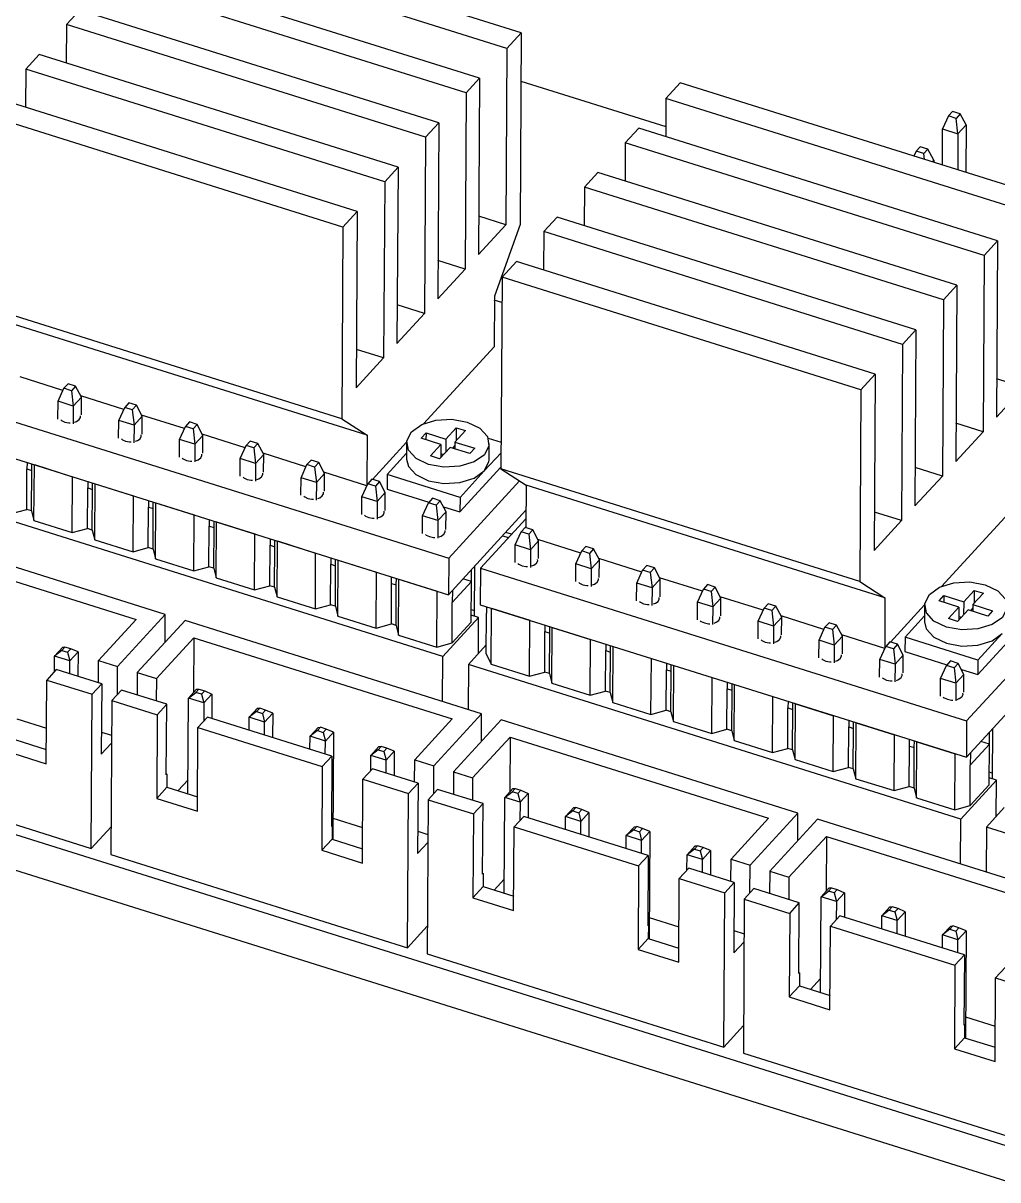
# Model space of a CAD drawing. Header units: millimetres. Extents: x -11 to 294, y 0 to 216.
# Drawn here: x 124.12 to 136.11, y 150.3 to 164.53 of the extents above; entities that cross this region are included whole.
import ezdxf

# ---------------------------------------------------------------- set-up
doc = ezdxf.new("R2010")
doc.units = ezdxf.units.MM

msp = doc.modelspace()

# ---------------------------------------------------------------- linework, layer by layer
at = {"color": 7, "linetype": 'Continuous', "lineweight": 25}
for p, q in [((130.245, 164.406), (125.831, 165.792)), ((130.068, 164.214), (125.654, 165.6)), ((129.732, 163.847), (125.318, 165.233)), ((129.567, 163.667), (125.153, 165.053)), ((124.652, 164.507), (124.817, 164.686)), ((129.231, 163.3), (124.817, 164.686)), ((124.652, 164.507), (124.649, 164.035)), ((129.066, 163.121), (124.652, 164.507)), ((130.068, 164.214), (130.245, 164.406)), ((130.245, 164.406), (130.23, 162.049)), ((130.068, 164.214), (130.055, 162.046)), ((124.151, 163.96), (124.316, 164.14)), ((128.73, 162.754), (124.316, 164.14)), ((124.151, 163.96), (124.148, 163.488)), ((128.565, 162.574), (124.151, 163.96)), ((129.567, 163.667), (129.732, 163.847)), ((129.732, 163.847), (129.718, 161.679)), ((130.241, 163.813), (132.023, 163.253)), ((132.025, 163.599), (132.201, 163.791)), ((136.615, 162.405), (132.201, 163.791)), ((129.567, 163.667), (129.554, 161.5)), ((128.228, 162.207), (123.815, 163.593)), ((132.025, 163.599), (132.022, 163.127)), ((136.439, 162.213), (132.025, 163.599)), ((128.052, 162.015), (123.638, 163.401)), ((135.501, 163.383), (135.428, 163.223)), ((135.551, 163.438), (135.501, 163.383)), ((135.595, 163.354), (135.501, 163.383)), ((135.645, 163.408), (135.551, 163.438)), ((135.645, 163.408), (135.595, 163.354)), ((135.616, 163.164), (135.595, 163.354)), ((135.716, 163.273), (135.645, 163.408)), ((129.066, 163.121), (129.231, 163.3)), ((129.231, 163.3), (129.217, 161.133)), ((131.524, 163.053), (131.689, 163.232)), ((136.102, 161.846), (131.689, 163.232)), ((135.425, 162.779), (135.428, 163.223)), ((135.428, 163.223), (135.616, 163.164)), ((135.616, 163.164), (135.716, 163.273)), ((135.716, 163.273), (135.713, 162.689)), ((129.066, 163.121), (129.053, 160.953)), ((135.616, 163.164), (135.613, 162.72)), ((131.524, 163.053), (131.521, 162.581)), ((135.938, 161.667), (131.524, 163.053)), ((135.103, 162.949), (135.075, 162.889)), ((135.153, 163.004), (135.103, 162.949)), ((135.197, 162.92), (135.103, 162.949)), ((135.247, 162.975), (135.153, 163.004)), ((135.247, 162.975), (135.197, 162.92)), ((135.205, 162.848), (135.197, 162.92)), ((135.319, 162.839), (135.247, 162.975)), ((135.3, 162.818), (135.319, 162.839)), ((135.319, 162.839), (135.318, 162.813)), ((128.565, 162.574), (128.73, 162.754)), ((128.73, 162.754), (128.716, 160.586)), ((131.023, 162.506), (131.187, 162.686)), ((135.601, 161.3), (131.187, 162.686)), ((128.565, 162.574), (128.552, 160.407)), ((131.023, 162.506), (131.02, 162.034)), ((135.437, 161.12), (131.023, 162.506)), ((128.052, 162.015), (128.228, 162.207)), ((128.228, 162.207), (128.215, 160.04)), ((130.055, 162.046), (129.721, 162.151)), ((130.522, 161.96), (130.686, 162.139)), ((135.1, 160.753), (130.686, 162.139)), ((128.052, 162.015), (128.038, 159.658)), ((129.718, 161.679), (130.055, 162.046)), ((130.23, 162.049), (129.914, 161.165)), ((130.522, 161.96), (130.519, 161.488)), ((134.936, 160.574), (130.522, 161.96)), ((135.938, 161.667), (136.102, 161.846)), ((136.102, 161.846), (136.089, 159.678)), ((135.938, 161.667), (135.925, 159.499)), ((129.217, 161.133), (129.554, 161.5)), ((129.554, 161.5), (129.22, 161.605)), ((130.009, 161.4), (130.185, 161.593)), ((134.599, 160.207), (130.185, 161.593)), ((130.009, 161.4), (129.995, 159.043)), ((134.423, 160.014), (130.009, 161.4)), ((135.437, 161.12), (135.601, 161.3)), ((135.601, 161.3), (135.588, 159.132)), ((129.914, 161.165), (129.91, 160.542)), ((130.007, 161.088), (129.913, 161.117)), ((135.437, 161.12), (135.424, 158.953)), ((128.038, 159.658), (123.624, 161.044)), ((129.053, 160.953), (128.716, 160.586)), ((129.053, 160.953), (128.719, 161.058)), ((128.348, 159.457), (123.934, 160.844)), ((134.936, 160.574), (135.1, 160.753)), ((135.1, 160.753), (135.087, 158.586)), ((128.552, 160.407), (128.218, 160.512)), ((129.044, 159.598), (129.91, 160.542)), ((134.936, 160.574), (134.923, 158.406)), ((128.552, 160.407), (128.215, 160.04)), ((124.608, 160.008), (124.08, 160.173)), ((124.67, 160.088), (124.62, 160.034)), ((124.764, 160.059), (124.67, 160.088)), ((134.423, 160.014), (134.599, 160.207)), ((134.599, 160.207), (134.586, 158.039)), ((136.426, 160.046), (136.092, 160.15)), ((124.547, 159.873), (124.62, 160.034)), ((124.714, 160.004), (124.62, 160.034)), ((124.764, 160.059), (124.714, 160.004)), ((124.714, 160.004), (124.735, 159.814)), ((124.835, 159.923), (124.764, 160.059)), ((125.355, 159.773), (124.827, 159.939)), ((134.423, 160.014), (134.409, 157.657)), ((136.089, 159.678), (136.426, 160.046)), ((123.373, 159.819), (129.352, 157.942)), ((124.545, 159.655), (124.547, 159.873)), ((124.735, 159.814), (124.547, 159.873)), ((124.735, 159.814), (124.734, 159.596)), ((124.835, 159.923), (124.735, 159.814)), ((124.834, 159.706), (124.835, 159.923)), ((125.294, 159.638), (125.367, 159.799)), ((125.417, 159.853), (125.367, 159.799)), ((125.461, 159.769), (125.367, 159.799)), ((125.511, 159.824), (125.417, 159.853)), ((125.511, 159.824), (125.461, 159.769)), ((125.583, 159.689), (125.511, 159.824)), ((125.461, 159.769), (125.482, 159.579)), ((125.583, 159.689), (125.482, 159.579)), ((126.103, 159.538), (125.574, 159.704)), ((125.581, 159.471), (125.583, 159.689)), ((128.038, 159.658), (128.348, 159.457)), ((125.293, 159.421), (125.294, 159.638)), ((125.482, 159.579), (125.294, 159.638)), ((125.482, 159.579), (125.481, 159.362)), ((126.041, 159.404), (126.114, 159.564)), ((126.165, 159.619), (126.114, 159.564)), ((126.209, 159.535), (126.114, 159.564)), ((126.259, 159.589), (126.165, 159.619)), ((126.259, 159.589), (126.209, 159.535)), ((126.209, 159.535), (126.23, 159.345)), ((126.33, 159.454), (126.259, 159.589)), ((129.316, 159.407), (129.446, 159.548)), ((129.558, 159.513), (129.429, 159.372)), ((129.446, 159.548), (129.445, 159.39)), ((129.446, 159.548), (129.558, 159.513)), ((135.925, 159.499), (135.591, 159.604)), ((123.37, 159.372), (129.349, 157.494)), ((126.04, 159.186), (126.041, 159.404)), ((126.23, 159.345), (126.041, 159.404)), ((126.33, 159.454), (126.23, 159.345)), ((126.85, 159.303), (126.322, 159.469)), ((126.329, 159.236), (126.33, 159.454)), ((126.912, 159.384), (126.862, 159.329)), ((127.006, 159.354), (126.912, 159.384)), ((128.348, 159.457), (128.344, 158.834)), ((128.415, 158.912), (128.835, 159.37)), ((128.835, 159.36), (128.834, 159.161)), ((129.014, 159.419), (129.074, 159.484)), ((129.257, 159.342), (129.014, 159.419)), ((129.074, 159.484), (129.073, 159.4)), ((129.074, 159.484), (129.316, 159.407)), ((129.316, 159.407), (129.316, 159.249)), ((129.429, 159.372), (129.428, 159.288)), ((129.429, 159.372), (129.672, 159.296)), ((129.838, 159.421), (129.997, 159.371)), ((135.588, 159.132), (135.925, 159.499)), ((108.921, 159.285), (141.193, 149.151)), ((126.23, 159.345), (126.228, 159.127)), ((126.789, 159.169), (126.862, 159.329)), ((126.956, 159.3), (126.862, 159.329)), ((127.006, 159.354), (126.956, 159.3)), ((126.956, 159.3), (126.977, 159.11)), ((127.077, 159.219), (126.977, 159.11)), ((127.077, 159.219), (127.006, 159.354)), ((127.597, 159.069), (127.069, 159.235)), ((127.076, 159.002), (127.077, 159.219)), ((128.595, 158.973), (128.834, 159.234)), ((129.128, 159.201), (129.257, 159.342)), ((129.369, 159.307), (129.24, 159.166)), ((129.257, 159.342), (129.256, 159.184)), ((129.286, 159.217), (129.256, 159.226)), ((129.612, 159.231), (129.369, 159.307)), ((129.428, 159.331), (129.398, 159.298)), ((129.672, 159.296), (129.612, 159.231)), ((129.996, 159.241), (129.79, 159.017)), ((129.849, 159.155), (129.851, 159.354)), ((124.166, 159.122), (124.165, 159.042)), ((124.224, 159.024), (124.224, 159.104)), ((124.251, 158.406), (124.256, 159.094)), ((124.256, 159.094), (124.726, 158.946)), ((126.788, 158.951), (126.789, 159.169)), ((126.977, 159.11), (126.789, 159.169)), ((126.977, 159.11), (126.976, 158.892)), ((127.536, 158.934), (127.609, 159.095)), ((127.659, 159.149), (127.609, 159.095)), ((127.703, 159.065), (127.609, 159.095)), ((127.754, 159.12), (127.659, 159.149)), ((127.754, 159.12), (127.703, 159.065)), ((127.825, 158.984), (127.754, 159.12)), ((129.24, 159.166), (129.128, 159.201)), ((124.162, 158.544), (124.165, 159.042)), ((124.165, 159.042), (124.224, 159.024)), ((124.221, 158.525), (124.224, 159.024)), ((124.722, 158.258), (124.726, 158.946)), ((127.535, 158.717), (127.536, 158.934)), ((127.725, 158.875), (127.536, 158.934)), ((127.703, 159.065), (127.725, 158.875)), ((127.825, 158.984), (127.725, 158.875)), ((128.344, 158.834), (127.817, 159)), ((127.823, 158.767), (127.825, 158.984)), ((128.595, 158.973), (128.594, 158.794)), ((129.492, 158.691), (128.595, 158.973)), ((129.491, 158.513), (129.995, 159.063)), ((129.79, 159.017), (129.492, 158.691)), ((134.409, 157.657), (129.995, 159.043)), ((129.995, 159.043), (130.305, 158.843)), ((135.424, 158.953), (135.087, 158.586)), ((135.424, 158.953), (135.09, 159.058)), ((108.919, 158.851), (141.19, 148.717)), ((124.909, 158.309), (124.912, 158.807)), ((124.913, 158.887), (124.912, 158.807)), ((124.912, 158.807), (124.971, 158.789)), ((124.971, 158.789), (124.972, 158.869)), ((124.999, 158.171), (125.003, 158.859)), ((125.003, 158.859), (125.474, 158.711)), ((127.725, 158.875), (127.723, 158.658)), ((128.284, 158.7), (128.357, 158.86)), ((128.344, 158.834), (128.346, 158.837)), ((128.407, 158.915), (128.357, 158.86)), ((128.451, 158.83), (128.357, 158.86)), ((128.501, 158.885), (128.407, 158.915)), ((128.501, 158.885), (128.451, 158.83)), ((128.451, 158.83), (128.472, 158.64)), ((128.572, 158.75), (128.501, 158.885)), ((128.594, 158.794), (129.11, 158.632)), ((129.352, 157.942), (130.225, 158.894)), ((130.305, 158.843), (130.301, 158.32)), ((134.718, 157.457), (130.305, 158.843)), ((124.968, 158.29), (124.971, 158.789)), ((125.47, 158.023), (125.474, 158.711)), ((125.66, 158.653), (125.66, 158.573)), ((128.282, 158.482), (128.284, 158.7)), ((128.472, 158.64), (128.284, 158.7)), ((128.572, 158.75), (128.472, 158.64)), ((128.571, 158.532), (128.572, 158.75)), ((129.154, 158.68), (129.104, 158.625)), ((129.248, 158.65), (129.154, 158.68)), ((129.248, 158.65), (129.198, 158.596)), ((129.32, 158.515), (129.248, 158.65)), ((129.492, 158.691), (129.491, 158.513)), ((129.281, 156.736), (123.225, 158.638)), ((123.975, 158.492), (124.162, 158.544)), ((124.221, 158.525), (124.162, 158.544)), ((124.221, 158.525), (124.251, 158.406)), ((125.657, 158.074), (125.66, 158.573)), ((125.66, 158.573), (125.719, 158.554)), ((125.716, 158.056), (125.719, 158.554)), ((125.719, 158.554), (125.719, 158.634)), ((125.746, 157.936), (125.75, 158.624)), ((125.75, 158.624), (126.221, 158.476)), ((128.472, 158.64), (128.471, 158.423)), ((129.031, 158.465), (129.104, 158.625)), ((129.198, 158.596), (129.104, 158.625)), ((129.198, 158.596), (129.219, 158.406)), ((129.32, 158.515), (129.219, 158.406)), ((129.287, 158.576), (129.491, 158.513)), ((129.318, 158.297), (129.32, 158.515)), ((129.349, 157.494), (130.303, 158.534)), ((134.923, 158.406), (134.589, 158.511)), ((135.415, 157.597), (136.281, 158.542)), ((125.867, 157.252), (122.219, 158.398)), ((124.251, 158.406), (124.722, 158.258)), ((126.217, 157.788), (126.221, 158.476)), ((126.408, 158.418), (126.407, 158.338)), ((126.466, 158.32), (126.467, 158.399)), ((126.494, 157.701), (126.498, 158.39)), ((126.498, 158.39), (126.969, 158.242)), ((129.03, 158.247), (129.031, 158.465)), ((129.219, 158.406), (129.031, 158.465)), ((129.219, 158.406), (129.218, 158.188)), ((130.302, 158.428), (129.743, 157.819)), ((134.923, 158.406), (134.586, 158.039)), ((124.722, 158.258), (124.909, 158.309)), ((124.968, 158.29), (124.909, 158.309)), ((124.968, 158.29), (124.999, 158.171)), ((126.404, 157.839), (126.407, 158.338)), ((126.407, 158.338), (126.466, 158.32)), ((126.463, 157.821), (126.466, 158.32)), ((126.965, 157.554), (126.969, 158.242)), ((130.127, 158.237), (130.052, 158.26)), ((130.17, 158.107), (130.243, 158.268)), ((130.293, 158.322), (130.243, 158.268)), ((130.337, 158.238), (130.243, 158.268)), ((130.387, 158.293), (130.293, 158.322)), ((130.387, 158.293), (130.337, 158.238)), ((130.337, 158.238), (130.358, 158.048)), ((130.458, 158.157), (130.387, 158.293)), ((122.329, 158.187), (125.507, 157.189)), ((124.999, 158.171), (125.47, 158.023)), ((127.152, 157.605), (127.155, 158.103)), ((127.155, 158.183), (127.155, 158.103)), ((127.155, 158.103), (127.214, 158.085)), ((127.211, 157.586), (127.214, 158.085)), ((127.214, 158.085), (127.214, 158.165)), ((127.241, 157.467), (127.245, 158.155)), ((127.245, 158.155), (127.716, 158.007)), ((130.014, 158.219), (130.089, 158.196)), ((130.169, 157.89), (130.17, 158.107)), ((130.358, 158.048), (130.17, 158.107)), ((130.458, 158.157), (130.358, 158.048)), ((130.979, 158.007), (130.45, 158.173)), ((130.457, 157.94), (130.458, 158.157)), ((131.04, 158.088), (130.99, 158.033)), ((131.135, 158.058), (131.04, 158.088)), ((125.47, 158.023), (125.657, 158.074)), ((125.716, 158.056), (125.657, 158.074)), ((125.716, 158.056), (125.746, 157.936)), ((125.746, 157.936), (126.217, 157.788)), ((127.712, 157.319), (127.716, 158.007)), ((127.903, 157.948), (127.902, 157.869)), ((129.352, 157.942), (129.349, 157.494)), ((130.358, 158.048), (130.357, 157.831)), ((130.917, 157.873), (130.99, 158.033)), ((131.085, 158.003), (130.99, 158.033)), ((131.135, 158.058), (131.085, 158.003)), ((131.085, 158.003), (131.106, 157.813)), ((131.206, 157.923), (131.135, 158.058)), ((131.726, 157.772), (131.198, 157.938)), ((126.217, 157.788), (126.404, 157.839)), ((126.463, 157.821), (126.404, 157.839)), ((126.463, 157.821), (126.494, 157.701)), ((127.899, 157.37), (127.902, 157.869)), ((127.902, 157.869), (127.961, 157.85)), ((127.958, 157.352), (127.961, 157.85)), ((127.961, 157.85), (127.961, 157.93)), ((127.989, 157.232), (127.993, 157.92)), ((127.993, 157.92), (128.464, 157.772)), ((129.632, 157.655), (129.633, 157.803)), ((129.67, 157.23), (129.674, 157.848)), ((129.743, 157.819), (129.741, 157.371)), ((129.743, 157.819), (135.723, 155.941)), ((130.916, 157.655), (130.917, 157.873)), ((131.106, 157.813), (130.917, 157.873)), ((131.106, 157.813), (131.104, 157.596)), ((131.206, 157.923), (131.106, 157.813)), ((131.205, 157.705), (131.206, 157.923)), ((131.665, 157.638), (131.738, 157.798)), ((131.788, 157.853), (131.738, 157.798)), ((131.832, 157.769), (131.738, 157.798)), ((131.882, 157.823), (131.788, 157.853)), ((131.882, 157.823), (131.832, 157.769)), ((131.953, 157.688), (131.882, 157.823)), ((126.494, 157.701), (126.965, 157.554)), ((128.459, 157.084), (128.464, 157.772)), ((128.65, 157.634), (128.65, 157.714)), ((128.708, 157.615), (128.709, 157.695)), ((128.736, 156.997), (128.74, 157.685)), ((128.74, 157.685), (129.211, 157.538)), ((129.397, 157.399), (129.632, 157.655)), ((129.632, 157.655), (129.527, 157.688)), ((129.629, 157.157), (129.632, 157.655)), ((131.832, 157.769), (131.853, 157.579)), ((131.953, 157.688), (131.853, 157.579)), ((132.473, 157.538), (131.945, 157.703)), ((131.952, 157.47), (131.953, 157.688)), ((134.409, 157.657), (134.718, 157.457)), ((126.965, 157.554), (127.152, 157.605)), ((127.211, 157.586), (127.152, 157.605)), ((127.211, 157.586), (127.241, 157.467)), ((128.647, 157.135), (128.65, 157.634)), ((128.65, 157.634), (128.708, 157.615)), ((128.705, 157.117), (128.708, 157.615)), ((129.207, 156.849), (129.211, 157.538)), ((129.398, 157.547), (129.397, 157.399)), ((131.663, 157.42), (131.665, 157.638)), ((131.853, 157.579), (131.665, 157.638)), ((131.853, 157.579), (131.852, 157.361)), ((132.412, 157.403), (132.485, 157.564)), ((132.535, 157.618), (132.485, 157.564)), ((132.579, 157.534), (132.485, 157.564)), ((132.629, 157.589), (132.535, 157.618)), ((132.629, 157.589), (132.579, 157.534)), ((132.579, 157.534), (132.6, 157.344)), ((132.701, 157.453), (132.629, 157.589)), ((135.687, 157.407), (135.816, 157.548)), ((135.929, 157.513), (135.799, 157.372)), ((135.816, 157.548), (135.929, 157.513)), ((135.816, 157.548), (135.816, 157.389)), ((127.241, 157.467), (127.712, 157.319)), ((127.712, 157.319), (127.899, 157.37)), ((127.958, 157.352), (127.899, 157.37)), ((129.394, 156.901), (129.397, 157.399)), ((129.741, 157.371), (135.72, 155.494)), ((132.411, 157.186), (132.412, 157.403)), ((132.6, 157.344), (132.412, 157.403)), ((132.701, 157.453), (132.6, 157.344)), ((133.221, 157.303), (132.693, 157.469)), ((132.699, 157.236), (132.701, 157.453)), ((133.283, 157.384), (133.233, 157.329)), ((133.377, 157.354), (133.283, 157.384)), ((134.718, 157.457), (134.715, 156.834)), ((134.786, 156.911), (135.206, 157.369)), ((135.385, 157.418), (135.444, 157.483)), ((135.628, 157.342), (135.385, 157.418)), ((135.444, 157.483), (135.687, 157.407)), ((135.444, 157.483), (135.444, 157.399)), ((135.687, 157.407), (135.686, 157.248)), ((135.799, 157.372), (136.042, 157.295)), ((135.799, 157.372), (135.799, 157.288)), ((125.28, 156.611), (125.867, 157.252)), ((125.865, 156.911), (125.867, 157.252)), ((127.958, 157.352), (127.989, 157.232)), ((127.989, 157.232), (128.459, 157.084)), ((129.719, 157.214), (129.629, 157.242)), ((129.63, 157.314), (129.67, 157.301)), ((129.815, 156.768), (129.818, 157.267)), ((129.818, 157.347), (129.818, 157.267)), ((129.875, 156.64), (129.879, 157.328)), ((129.879, 157.328), (130.35, 157.18)), ((132.6, 157.344), (132.599, 157.126)), ((133.16, 157.168), (133.233, 157.329)), ((133.327, 157.299), (133.233, 157.329)), ((133.377, 157.354), (133.327, 157.299)), ((133.327, 157.299), (133.348, 157.109)), ((133.448, 157.219), (133.377, 157.354)), ((133.968, 157.068), (133.44, 157.234)), ((134.965, 156.973), (135.205, 157.233)), ((135.205, 157.36), (135.204, 157.16)), ((135.498, 157.201), (135.628, 157.342)), ((135.74, 157.307), (135.61, 157.166)), ((135.628, 157.342), (135.627, 157.183)), ((135.657, 157.216), (135.627, 157.226)), ((135.983, 157.23), (135.74, 157.307)), ((135.799, 157.331), (135.769, 157.297)), ((136.042, 157.295), (135.983, 157.23)), ((125.507, 157.189), (125.045, 156.685)), ((126.109, 157.176), (125.521, 156.536)), ((129.757, 156.03), (126.109, 157.176)), ((128.459, 157.084), (128.647, 157.135)), ((128.705, 157.117), (128.647, 157.135)), ((128.705, 157.117), (128.736, 156.997)), ((129.281, 156.736), (129.719, 157.214)), ((129.394, 156.901), (129.629, 157.157)), ((129.717, 156.769), (129.719, 157.214)), ((130.346, 156.492), (130.35, 157.18)), ((130.536, 157.121), (130.536, 157.042)), ((130.595, 157.023), (130.595, 157.103)), ((130.622, 156.405), (130.626, 157.093)), ((130.626, 157.093), (131.097, 156.945)), ((133.158, 156.951), (133.16, 157.168)), ((133.348, 157.109), (133.16, 157.168)), ((133.348, 157.109), (133.347, 156.892)), ((133.448, 157.219), (133.348, 157.109)), ((133.447, 157.001), (133.448, 157.219)), ((133.907, 156.934), (133.98, 157.094)), ((134.03, 157.149), (133.98, 157.094)), ((134.074, 157.065), (133.98, 157.094)), ((134.124, 157.119), (134.03, 157.149)), ((134.124, 157.119), (134.074, 157.065)), ((134.196, 156.984), (134.124, 157.119)), ((135.61, 157.166), (135.498, 157.201)), ((125.757, 156.462), (126.219, 156.965)), ((126.219, 156.965), (126.215, 156.29)), ((126.219, 156.965), (129.397, 155.967)), ((128.736, 156.997), (129.207, 156.849)), ((130.533, 156.543), (130.536, 157.042)), ((130.536, 157.042), (130.595, 157.023)), ((130.592, 156.525), (130.595, 157.023)), ((131.093, 156.257), (131.097, 156.945)), ((134.074, 157.065), (134.095, 156.875)), ((134.196, 156.984), (134.095, 156.875)), ((134.715, 156.834), (134.187, 156.999)), ((134.194, 156.766), (134.196, 156.984)), ((134.965, 156.973), (134.964, 156.794)), ((135.862, 156.691), (134.965, 156.973)), ((135.861, 156.512), (136.366, 157.062)), ((136.161, 157.016), (135.862, 156.691)), ((124.504, 156.739), (124.605, 156.849)), ((124.595, 156.809), (124.504, 156.739)), ((124.632, 156.85), (124.595, 156.809)), ((124.595, 156.809), (124.665, 156.787)), ((124.605, 156.849), (124.632, 156.85)), ((124.703, 156.828), (124.632, 156.85)), ((124.665, 156.787), (124.703, 156.828)), ((124.793, 156.79), (124.703, 156.828)), ((129.207, 156.849), (129.394, 156.901)), ((129.596, 156.637), (129.815, 156.877)), ((131.28, 156.308), (131.283, 156.807)), ((131.284, 156.887), (131.283, 156.807)), ((131.283, 156.807), (131.342, 156.788)), ((131.342, 156.788), (131.343, 156.868)), ((131.37, 156.17), (131.374, 156.858)), ((131.374, 156.858), (131.845, 156.711)), ((133.906, 156.716), (133.907, 156.934)), ((134.095, 156.875), (133.907, 156.934)), ((134.095, 156.875), (134.094, 156.657)), ((134.654, 156.699), (134.727, 156.859)), ((134.715, 156.834), (134.717, 156.836)), ((134.778, 156.914), (134.727, 156.859)), ((134.822, 156.83), (134.727, 156.859)), ((134.872, 156.885), (134.778, 156.914)), ((134.872, 156.885), (134.822, 156.83)), ((134.822, 156.83), (134.843, 156.64)), ((134.943, 156.749), (134.872, 156.885)), ((135.723, 155.941), (136.596, 156.894)), ((124.503, 156.549), (124.504, 156.739)), ((124.693, 156.68), (124.504, 156.739)), ((124.665, 156.787), (124.693, 156.68)), ((124.692, 156.521), (124.693, 156.68)), ((124.793, 156.79), (124.693, 156.68)), ((124.793, 156.79), (124.791, 156.49)), ((125.043, 156.411), (125.045, 156.685)), ((125.045, 156.685), (125.28, 156.611)), ((129.277, 156.181), (129.281, 156.736)), ((129.815, 156.768), (129.875, 156.64)), ((131.339, 156.29), (131.342, 156.788)), ((131.84, 156.022), (131.845, 156.711)), ((134.653, 156.481), (134.654, 156.699)), ((134.843, 156.64), (134.654, 156.699)), ((134.943, 156.749), (134.843, 156.64)), ((134.942, 156.532), (134.943, 156.749)), ((134.964, 156.794), (135.481, 156.631)), ((135.525, 156.679), (135.475, 156.625)), ((135.619, 156.65), (135.525, 156.679)), ((135.862, 156.691), (135.861, 156.512)), ((124.525, 156.573), (124.408, 156.445)), ((125.084, 156.398), (124.525, 156.573)), ((125.278, 156.27), (125.28, 156.611)), ((125.521, 156.536), (125.52, 156.261)), ((125.521, 156.536), (125.757, 156.462)), ((129.596, 156.637), (129.592, 156.082)), ((135.652, 154.735), (129.596, 156.637)), ((129.875, 156.64), (130.346, 156.492)), ((130.346, 156.492), (130.533, 156.543)), ((130.592, 156.525), (130.533, 156.543)), ((130.592, 156.525), (130.622, 156.405)), ((132.028, 156.074), (132.031, 156.572)), ((132.031, 156.652), (132.031, 156.572)), ((132.031, 156.572), (132.089, 156.554)), ((132.086, 156.055), (132.089, 156.554)), ((132.089, 156.554), (132.09, 156.634)), ((132.117, 155.936), (132.121, 156.624)), ((132.121, 156.624), (132.592, 156.476)), ((134.843, 156.64), (134.841, 156.422)), ((135.402, 156.464), (135.475, 156.625)), ((135.569, 156.595), (135.475, 156.625)), ((135.619, 156.65), (135.569, 156.595)), ((135.569, 156.595), (135.59, 156.405)), ((135.69, 156.514), (135.59, 156.405)), ((135.69, 156.514), (135.619, 156.65)), ((135.658, 156.576), (135.861, 156.512)), ((135.689, 156.297), (135.69, 156.514)), ((135.72, 155.494), (136.673, 156.533)), ((124.402, 155.416), (124.408, 156.445)), ((124.408, 156.445), (124.967, 156.27)), ((124.967, 156.27), (125.084, 156.398)), ((125.084, 156.398), (125.079, 155.531)), ((125.757, 156.462), (125.755, 156.187)), ((130.622, 156.405), (131.093, 156.257)), ((132.588, 155.788), (132.592, 156.476)), ((132.779, 156.417), (132.778, 156.337)), ((132.837, 156.319), (132.837, 156.399)), ((132.864, 155.701), (132.869, 156.389)), ((132.869, 156.389), (133.339, 156.241)), ((135.4, 156.247), (135.402, 156.464)), ((135.59, 156.405), (135.402, 156.464)), ((135.59, 156.405), (135.589, 156.188)), ((124.955, 154.373), (124.967, 156.27)), ((125.326, 156.322), (125.208, 156.194)), ((125.885, 156.147), (125.326, 156.322)), ((126.152, 156.222), (126.252, 156.331)), ((126.152, 156.222), (126.243, 156.292)), ((126.243, 156.292), (126.28, 156.333)), ((126.313, 156.27), (126.243, 156.292)), ((126.252, 156.331), (126.28, 156.333)), ((126.28, 156.333), (126.351, 156.311)), ((126.351, 156.311), (126.313, 156.27)), ((126.313, 156.27), (126.34, 156.163)), ((126.441, 156.272), (126.34, 156.163)), ((126.351, 156.311), (126.441, 156.272)), ((126.441, 156.272), (126.439, 155.973)), ((131.093, 156.257), (131.28, 156.308)), ((131.339, 156.29), (131.28, 156.308)), ((131.339, 156.29), (131.37, 156.17)), ((132.775, 155.839), (132.778, 156.337)), ((132.778, 156.337), (132.837, 156.319)), ((132.834, 155.82), (132.837, 156.319)), ((133.335, 155.553), (133.339, 156.241)), ((125.208, 156.194), (125.197, 154.297)), ((125.208, 156.194), (125.767, 156.018)), ((125.767, 156.018), (125.885, 156.147)), ((125.879, 155.279), (125.885, 156.147)), ((126.145, 155.044), (126.152, 156.222)), ((126.34, 156.163), (126.152, 156.222)), ((126.34, 156.163), (126.339, 155.939)), ((126.9, 155.987), (127, 156.097)), ((127.028, 156.098), (126.99, 156.057)), ((127, 156.097), (127.028, 156.098)), ((127.098, 156.076), (127.028, 156.098)), ((131.37, 156.17), (131.84, 156.022)), ((133.522, 155.604), (133.525, 156.103)), ((133.526, 156.183), (133.525, 156.103)), ((133.525, 156.103), (133.584, 156.084)), ((133.584, 156.084), (133.585, 156.164)), ((133.612, 155.466), (133.616, 156.154)), ((133.616, 156.154), (134.087, 156.006)), ((124.039, 155.967), (124.404, 155.852)), ((125.767, 156.018), (125.761, 154.989)), ((126.385, 155.989), (126.268, 155.861)), ((127.915, 155.509), (126.385, 155.989)), ((126.899, 155.828), (126.9, 155.987)), ((126.99, 156.057), (126.9, 155.987)), ((127.088, 155.928), (126.9, 155.987)), ((126.99, 156.057), (127.061, 156.035)), ((127.061, 156.035), (127.098, 156.076)), ((127.061, 156.035), (127.088, 155.928)), ((127.188, 156.037), (127.088, 155.928)), ((127.188, 156.037), (127.098, 156.076)), ((127.188, 156.037), (127.186, 155.738)), ((129.397, 155.967), (128.935, 155.464)), ((129.17, 155.39), (129.757, 156.03)), ((129.999, 155.954), (129.412, 155.314)), ((129.755, 155.689), (129.757, 156.03)), ((133.648, 154.809), (129.999, 155.954)), ((131.84, 156.022), (132.028, 156.074)), ((132.086, 156.055), (132.028, 156.074)), ((132.086, 156.055), (132.117, 155.936)), ((133.581, 155.586), (133.584, 156.084)), ((134.083, 155.318), (134.087, 156.006)), ((134.273, 155.948), (134.273, 155.868)), ((125.081, 155.805), (125.206, 155.766)), ((126.261, 154.832), (126.268, 155.861)), ((126.268, 155.861), (127.798, 155.381)), ((127.087, 155.769), (127.088, 155.928)), ((127.647, 155.753), (127.747, 155.862)), ((127.738, 155.822), (127.647, 155.753)), ((127.775, 155.863), (127.738, 155.822)), ((127.738, 155.822), (127.808, 155.8)), ((127.747, 155.862), (127.775, 155.863)), ((127.846, 155.841), (127.775, 155.863)), ((127.808, 155.8), (127.846, 155.841)), ((127.936, 155.803), (127.835, 155.693)), ((127.936, 155.803), (127.846, 155.841)), ((127.936, 155.803), (127.927, 154.485)), ((132.117, 155.936), (132.588, 155.788)), ((132.588, 155.788), (132.775, 155.839)), ((132.834, 155.82), (132.775, 155.839)), ((132.834, 155.82), (132.864, 155.701)), ((134.27, 155.369), (134.273, 155.868)), ((134.273, 155.868), (134.332, 155.85)), ((134.329, 155.351), (134.332, 155.85)), ((134.332, 155.85), (134.332, 155.929)), ((134.359, 155.231), (134.363, 155.92)), ((134.363, 155.92), (134.834, 155.772)), ((135.723, 155.941), (135.72, 155.494)), ((136.003, 155.655), (136.003, 155.803)), ((136.041, 155.229), (136.045, 155.848)), ((124.027, 155.709), (124.403, 155.591)), ((125.205, 155.668), (125.079, 155.531)), ((127.646, 155.593), (127.647, 155.753)), ((127.835, 155.693), (127.647, 155.753)), ((127.808, 155.8), (127.835, 155.693)), ((127.834, 155.534), (127.835, 155.693)), ((129.647, 155.24), (130.109, 155.744)), ((130.109, 155.744), (130.105, 155.068)), ((130.109, 155.744), (133.287, 154.746)), ((132.864, 155.701), (133.335, 155.553)), ((134.83, 155.084), (134.834, 155.772)), ((135.02, 155.633), (135.021, 155.713)), ((135.079, 155.615), (135.08, 155.695)), ((135.107, 154.997), (135.111, 155.685)), ((135.111, 155.685), (135.582, 155.537)), ((136.003, 155.655), (135.898, 155.688)), ((121.307, 155.519), (124.955, 154.373)), ((123.901, 155.573), (124.402, 155.416)), ((128.393, 155.328), (128.394, 155.518)), ((128.394, 155.518), (128.495, 155.627)), ((128.485, 155.588), (128.394, 155.518)), ((128.583, 155.459), (128.394, 155.518)), ((128.523, 155.629), (128.485, 155.588)), ((128.485, 155.588), (128.556, 155.565)), ((128.495, 155.627), (128.523, 155.629)), ((128.593, 155.606), (128.523, 155.629)), ((128.556, 155.565), (128.593, 155.606)), ((128.556, 155.565), (128.583, 155.459)), ((128.683, 155.568), (128.583, 155.459)), ((128.683, 155.568), (128.593, 155.606)), ((128.683, 155.568), (128.681, 155.268)), ((133.335, 155.553), (133.522, 155.604)), ((133.581, 155.586), (133.522, 155.604)), ((133.581, 155.586), (133.612, 155.466)), ((135.017, 155.135), (135.02, 155.633)), ((135.02, 155.633), (135.079, 155.615)), ((135.076, 155.116), (135.079, 155.615)), ((135.577, 154.849), (135.582, 155.537)), ((135.768, 155.399), (136.003, 155.655)), ((135.769, 155.547), (135.768, 155.399)), ((136, 155.156), (136.003, 155.655)), ((127.798, 155.381), (127.791, 154.351)), ((127.798, 155.381), (127.915, 155.509)), ((127.915, 155.509), (127.91, 154.642)), ((128.582, 155.3), (128.583, 155.459)), ((128.933, 155.189), (128.935, 155.464)), ((128.935, 155.464), (129.17, 155.39)), ((129.168, 155.049), (129.17, 155.39)), ((133.612, 155.466), (134.083, 155.318)), ((135.765, 154.9), (135.768, 155.399)), ((125.879, 155.279), (125.887, 155.288)), ((125.88, 155.29), (125.887, 155.288)), ((125.887, 155.288), (125.886, 155.125)), ((128.415, 155.352), (128.298, 155.224)), ((128.975, 155.176), (128.415, 155.352)), ((129.412, 155.314), (129.41, 155.04)), ((129.412, 155.314), (129.647, 155.24)), ((129.647, 155.24), (129.645, 154.966)), ((134.083, 155.318), (134.27, 155.369)), ((134.329, 155.351), (134.27, 155.369)), ((134.329, 155.351), (134.359, 155.231)), ((136.09, 155.214), (136, 155.242)), ((136.001, 155.314), (136.041, 155.301)), ((125.761, 154.989), (125.886, 155.125)), ((125.886, 155.125), (126.262, 155.007)), ((126.022, 155.083), (126.146, 155.217)), ((128.292, 154.194), (128.298, 155.224)), ((128.298, 155.224), (128.857, 155.048)), ((128.857, 155.048), (128.975, 155.176)), ((128.975, 155.176), (128.969, 154.309)), ((129.216, 155.1), (129.098, 154.972)), ((129.775, 154.925), (129.216, 155.1)), ((130.042, 155), (130.142, 155.11)), ((130.133, 155.07), (130.17, 155.111)), ((130.142, 155.11), (130.17, 155.111)), ((130.17, 155.111), (130.241, 155.089)), ((134.359, 155.231), (134.83, 155.084)), ((134.83, 155.084), (135.017, 155.135)), ((135.076, 155.116), (135.017, 155.135)), ((135.076, 155.116), (135.107, 154.997)), ((135.652, 154.735), (136.09, 155.214)), ((135.765, 154.9), (136, 155.156)), ((136.087, 154.768), (136.09, 155.214)), ((125.761, 154.989), (126.261, 154.832)), ((128.845, 153.152), (128.857, 155.048)), ((129.098, 154.972), (129.087, 153.076)), ((129.098, 154.972), (129.657, 154.797)), ((130.035, 153.823), (130.042, 155)), ((130.042, 155), (130.133, 155.07)), ((130.231, 154.941), (130.042, 155)), ((130.203, 155.048), (130.133, 155.07)), ((130.241, 155.089), (130.203, 155.048)), ((130.203, 155.048), (130.231, 154.941)), ((130.331, 155.05), (130.231, 154.941)), ((130.241, 155.089), (130.331, 155.05)), ((130.331, 155.05), (130.329, 154.751)), ((135.107, 154.997), (135.577, 154.849)), ((129.657, 154.797), (129.775, 154.925)), ((129.77, 154.058), (129.775, 154.925)), ((130.231, 154.941), (130.229, 154.718)), ((130.79, 154.766), (130.89, 154.875)), ((130.88, 154.835), (130.79, 154.766)), ((130.918, 154.876), (130.88, 154.835)), ((130.88, 154.835), (130.951, 154.813)), ((130.89, 154.875), (130.918, 154.876)), ((130.988, 154.854), (130.918, 154.876)), ((130.951, 154.813), (130.988, 154.854)), ((130.951, 154.813), (130.978, 154.706)), ((131.078, 154.816), (130.978, 154.706)), ((131.078, 154.816), (130.988, 154.854)), ((131.078, 154.816), (131.076, 154.516)), ((133.06, 154.168), (133.648, 154.809)), ((133.645, 154.467), (133.648, 154.809)), ((135.577, 154.849), (135.765, 154.9)), ((135.966, 154.637), (136.186, 154.876)), ((127.929, 154.745), (128.294, 154.631)), ((129.657, 154.797), (129.651, 153.767)), ((130.275, 154.768), (130.158, 154.64)), ((131.805, 154.287), (130.275, 154.768)), ((130.789, 154.607), (130.79, 154.766)), ((130.978, 154.706), (130.79, 154.766)), ((130.977, 154.547), (130.978, 154.706)), ((133.287, 154.746), (132.825, 154.242)), ((133.889, 154.733), (133.302, 154.092)), ((137.538, 153.587), (133.889, 154.733)), ((135.648, 154.18), (135.652, 154.735)), ((124.955, 154.373), (125.199, 154.639)), ((127.91, 154.653), (127.918, 154.65)), ((127.918, 154.65), (127.91, 154.642)), ((127.918, 154.65), (127.917, 154.488)), ((128.971, 154.584), (129.096, 154.544)), ((130.151, 153.61), (130.158, 154.64)), ((130.158, 154.64), (131.688, 154.159)), ((131.536, 154.372), (131.537, 154.531)), ((131.537, 154.531), (131.637, 154.64)), ((131.628, 154.601), (131.537, 154.531)), ((131.725, 154.472), (131.537, 154.531)), ((131.665, 154.642), (131.628, 154.601)), ((131.628, 154.601), (131.698, 154.579)), ((131.637, 154.64), (131.665, 154.642)), ((131.736, 154.62), (131.665, 154.642)), ((131.698, 154.579), (131.736, 154.62)), ((131.698, 154.579), (131.725, 154.472)), ((131.826, 154.581), (131.725, 154.472)), ((131.826, 154.581), (131.736, 154.62)), ((131.826, 154.581), (131.818, 153.263)), ((133.537, 154.018), (133.999, 154.522)), ((133.999, 154.522), (133.995, 153.847)), ((133.999, 154.522), (137.177, 153.524)), ((135.966, 154.637), (135.963, 154.081)), ((140.984, 153.061), (135.966, 154.637)), ((127.791, 154.351), (127.917, 154.488)), ((127.917, 154.488), (128.293, 154.37)), ((129.095, 154.447), (128.969, 154.309)), ((131.724, 154.313), (131.725, 154.472)), ((132.285, 154.296), (132.385, 154.406)), ((132.413, 154.407), (132.375, 154.366)), ((132.385, 154.406), (132.413, 154.407)), ((132.483, 154.385), (132.413, 154.407)), ((132.446, 154.344), (132.483, 154.385)), ((132.573, 154.346), (132.483, 154.385)), ((125.197, 154.297), (128.845, 153.152)), ((127.791, 154.351), (128.292, 154.194)), ((131.688, 154.159), (131.805, 154.287)), ((131.805, 154.287), (131.8, 153.42)), ((132.283, 154.106), (132.285, 154.296)), ((132.375, 154.366), (132.285, 154.296)), ((132.473, 154.237), (132.285, 154.296)), ((132.375, 154.366), (132.446, 154.344)), ((132.446, 154.344), (132.473, 154.237)), ((132.472, 154.078), (132.473, 154.237)), ((132.573, 154.346), (132.473, 154.237)), ((132.573, 154.346), (132.571, 154.047)), ((132.823, 153.968), (132.825, 154.242)), ((132.825, 154.242), (133.06, 154.168)), ((131.688, 154.159), (131.682, 153.13)), ((132.306, 154.13), (132.188, 154.002)), ((132.865, 153.955), (132.306, 154.13)), ((133.058, 153.827), (133.06, 154.168)), ((129.77, 154.069), (129.777, 154.066)), ((129.77, 154.058), (129.777, 154.066)), ((129.777, 154.066), (129.776, 153.904)), ((129.913, 153.861), (130.036, 153.996)), ((132.182, 152.973), (132.188, 154.002)), ((132.188, 154.002), (132.747, 153.827)), ((132.747, 153.827), (132.865, 153.955)), ((132.865, 153.955), (132.859, 153.088)), ((133.302, 154.092), (133.3, 153.818)), ((133.302, 154.092), (133.537, 154.018)), ((133.537, 154.018), (133.535, 153.744)), ((129.651, 153.767), (129.776, 153.904)), ((129.776, 153.904), (130.152, 153.786)), ((132.736, 151.93), (132.747, 153.827)), ((133.106, 153.879), (132.988, 153.751)), ((133.665, 153.703), (133.106, 153.879)), ((133.932, 153.779), (134.033, 153.888)), ((133.932, 153.779), (134.023, 153.849)), ((134.023, 153.849), (134.06, 153.89)), ((134.094, 153.826), (134.023, 153.849)), ((134.033, 153.888), (134.06, 153.89)), ((134.06, 153.89), (134.131, 153.867)), ((134.131, 153.867), (134.094, 153.826)), ((134.094, 153.826), (134.121, 153.72)), ((134.221, 153.829), (134.121, 153.72)), ((134.131, 153.867), (134.221, 153.829)), ((134.221, 153.829), (134.219, 153.529)), ((129.651, 153.767), (130.151, 153.61)), ((132.988, 153.751), (132.977, 151.854)), ((132.988, 153.751), (133.548, 153.575)), ((133.548, 153.575), (133.665, 153.703)), ((133.66, 152.836), (133.665, 153.703)), ((133.925, 152.601), (133.932, 153.779)), ((134.121, 153.72), (133.932, 153.779)), ((134.121, 153.72), (134.119, 153.496)), ((133.548, 153.575), (133.541, 152.546)), ((134.165, 153.546), (134.048, 153.418)), ((135.695, 153.066), (134.165, 153.546)), ((134.679, 153.385), (134.68, 153.544)), ((134.68, 153.544), (134.78, 153.653)), ((134.77, 153.614), (134.68, 153.544)), ((134.868, 153.485), (134.68, 153.544)), ((134.808, 153.655), (134.77, 153.614)), ((134.77, 153.614), (134.841, 153.592)), ((134.78, 153.653), (134.808, 153.655)), ((134.879, 153.633), (134.808, 153.655)), ((134.841, 153.592), (134.879, 153.633)), ((134.841, 153.592), (134.868, 153.485)), ((134.968, 153.594), (134.868, 153.485)), ((134.968, 153.594), (134.879, 153.633)), ((134.968, 153.594), (134.967, 153.295)), ((128.845, 153.152), (129.089, 153.417)), ((131.8, 153.431), (131.808, 153.429)), ((131.808, 153.429), (131.8, 153.42)), ((131.808, 153.429), (131.807, 153.266)), ((131.819, 153.524), (132.184, 153.409)), ((134.042, 152.389), (134.048, 153.418)), ((134.048, 153.418), (135.578, 152.938)), ((134.867, 153.326), (134.868, 153.485)), ((135.427, 153.309), (135.527, 153.419)), ((135.555, 153.42), (135.518, 153.379)), ((135.527, 153.419), (135.555, 153.42)), ((135.626, 153.398), (135.555, 153.42)), ((135.588, 153.357), (135.626, 153.398)), ((135.716, 153.36), (135.626, 153.398)), ((131.682, 153.13), (131.807, 153.266)), ((131.807, 153.266), (132.183, 153.148)), ((132.861, 153.362), (132.986, 153.323)), ((135.426, 153.15), (135.427, 153.309)), ((135.518, 153.379), (135.427, 153.309)), ((135.616, 153.25), (135.427, 153.309)), ((135.518, 153.379), (135.588, 153.357)), ((135.588, 153.357), (135.616, 153.25)), ((135.615, 153.091), (135.616, 153.25)), ((135.716, 153.36), (135.616, 153.25)), ((135.716, 153.36), (135.708, 152.041)), ((131.682, 153.13), (132.182, 152.973)), ((132.985, 153.225), (132.859, 153.088)), ((129.087, 153.076), (132.736, 151.93)), ((135.578, 152.938), (135.695, 153.066)), ((135.695, 153.066), (135.69, 152.199)), ((133.66, 152.847), (133.668, 152.845)), ((133.66, 152.836), (133.668, 152.845)), ((133.668, 152.845), (133.667, 152.682)), ((135.578, 152.938), (135.572, 151.908)), ((136.196, 152.909), (136.078, 152.781)), ((133.541, 152.546), (133.667, 152.682)), ((133.667, 152.682), (134.043, 152.564)), ((133.803, 152.64), (133.926, 152.774)), ((136.072, 151.751), (136.078, 152.781)), ((136.078, 152.781), (136.637, 152.605)), ((133.541, 152.546), (134.042, 152.389)), ((135.709, 152.302), (136.075, 152.187)), ((132.736, 151.93), (132.979, 152.195)), ((135.69, 152.21), (135.698, 152.207)), ((135.698, 152.207), (135.69, 152.199)), ((135.698, 152.207), (135.697, 152.045)), ((135.572, 151.908), (135.697, 152.045)), ((135.697, 152.045), (136.073, 151.927)), ((132.977, 151.854), (136.626, 150.708)), ((135.572, 151.908), (136.072, 151.751))]:
    msp.add_line(p, q, dxfattribs=at)
at = {"color": 7, "linetype": 'Continuous', "lineweight": 25, "flags": 128}
for points in [[(124.581, 159.644), (124.591, 159.636), (124.631, 159.617)], [(124.751, 159.615), (124.776, 159.625), (124.809, 159.648), (124.823, 159.676), (124.823, 159.694)], [(129.392, 159.652), (129.581, 159.617), (129.735, 159.544), (129.829, 159.442), (129.848, 159.327), (129.791, 159.216), (129.666, 159.127), (129.491, 159.074), (129.294, 159.063), (129.104, 159.097), (128.951, 159.171), (128.857, 159.273), (128.837, 159.388), (128.894, 159.498), (129.02, 159.587), (129.194, 159.641), (129.392, 159.652)], [(124.631, 159.617), (124.68, 159.608), (124.698, 159.608)], [(125.328, 159.41), (125.339, 159.401), (125.378, 159.382)], [(125.378, 159.382), (125.427, 159.373), (125.445, 159.373)], [(125.5, 159.381), (125.524, 159.39), (125.556, 159.413), (125.571, 159.441), (125.57, 159.459)], [(126.246, 159.146), (126.271, 159.155), (126.303, 159.178), (126.318, 159.207), (126.318, 159.224)], [(126.076, 159.175), (126.086, 159.166), (126.126, 159.147)], [(126.126, 159.147), (126.175, 159.139), (126.193, 159.138)], [(128.834, 159.161), (128.856, 159.073), (128.949, 158.971), (129.103, 158.897), (129.293, 158.863), (129.49, 158.874), (129.664, 158.928), (129.79, 159.017)], [(129.79, 159.017), (129.847, 159.127), (129.849, 159.155)], [(126.823, 158.94), (126.834, 158.932), (126.873, 158.913)], [(126.993, 158.911), (127.018, 158.921), (127.051, 158.943), (127.066, 158.972), (127.065, 158.989)], [(126.873, 158.913), (126.922, 158.904), (126.94, 158.903)], [(127.571, 158.705), (127.581, 158.697), (127.621, 158.678)], [(127.621, 158.678), (127.67, 158.669), (127.688, 158.669)], [(127.741, 158.676), (127.766, 158.686), (127.798, 158.709), (127.813, 158.737), (127.812, 158.755)], [(128.488, 158.442), (128.513, 158.451), (128.546, 158.474), (128.56, 158.503), (128.56, 158.52)], [(128.318, 158.471), (128.328, 158.462), (128.368, 158.443)], [(128.368, 158.443), (128.417, 158.434), (128.435, 158.434)], [(129.066, 158.236), (129.076, 158.228), (129.116, 158.209)], [(129.235, 158.207), (129.261, 158.216), (129.293, 158.239), (129.308, 158.268), (129.307, 158.285)], [(129.116, 158.209), (129.165, 158.2), (129.182, 158.199)], [(130.204, 157.878), (130.215, 157.87), (130.254, 157.851)], [(130.254, 157.851), (130.303, 157.842), (130.321, 157.842)], [(130.374, 157.849), (130.399, 157.859), (130.432, 157.882), (130.447, 157.91), (130.446, 157.928)], [(131.122, 157.615), (131.147, 157.624), (131.179, 157.647), (131.194, 157.676), (131.193, 157.693)], [(130.952, 157.644), (130.962, 157.635), (131.002, 157.616)], [(131.002, 157.616), (131.051, 157.607), (131.069, 157.607)], [(135.762, 157.651), (135.952, 157.617), (136.106, 157.543), (136.199, 157.441), (136.219, 157.326), (136.162, 157.216), (136.036, 157.127), (135.862, 157.073), (135.665, 157.062), (135.475, 157.096), (135.321, 157.17), (135.228, 157.272), (135.208, 157.387), (135.265, 157.497), (135.39, 157.586), (135.565, 157.64), (135.762, 157.651)], [(131.699, 157.409), (131.71, 157.401), (131.749, 157.381)], [(131.749, 157.381), (131.798, 157.373), (131.816, 157.372)], [(131.871, 157.381), (131.894, 157.389), (131.927, 157.412), (131.941, 157.441), (131.941, 157.458)], [(132.447, 157.174), (132.457, 157.166), (132.497, 157.147)], [(132.497, 157.147), (132.546, 157.138), (132.563, 157.138)], [(132.616, 157.145), (132.642, 157.155), (132.674, 157.178), (132.689, 157.206), (132.688, 157.224)], [(135.204, 157.16), (135.226, 157.073), (135.32, 156.971), (135.474, 156.897), (135.663, 156.863), (135.861, 156.873), (136.035, 156.927), (136.161, 157.016)], [(133.364, 156.911), (133.389, 156.92), (133.421, 156.943), (133.436, 156.971), (133.436, 156.989)], [(133.194, 156.94), (133.204, 156.931), (133.244, 156.912)], [(133.244, 156.912), (133.293, 156.903), (133.311, 156.903)], [(133.941, 156.705), (133.952, 156.696), (133.991, 156.677)], [(133.991, 156.677), (134.04, 156.669), (134.058, 156.668)], [(134.111, 156.676), (134.136, 156.685), (134.169, 156.708), (134.184, 156.737), (134.183, 156.754)], [(134.859, 156.441), (134.884, 156.451), (134.916, 156.474), (134.931, 156.502), (134.931, 156.519)], [(134.689, 156.47), (134.699, 156.462), (134.739, 156.443)], [(134.739, 156.443), (134.788, 156.434), (134.806, 156.433)], [(135.436, 156.235), (135.447, 156.227), (135.486, 156.208)], [(135.606, 156.206), (135.631, 156.216), (135.664, 156.239), (135.679, 156.267), (135.678, 156.285)], [(135.486, 156.208), (135.535, 156.199), (135.553, 156.199)]]:
    msp.add_lwpolyline(points, dxfattribs=at)

doc.saveas('drawing.dxf')
